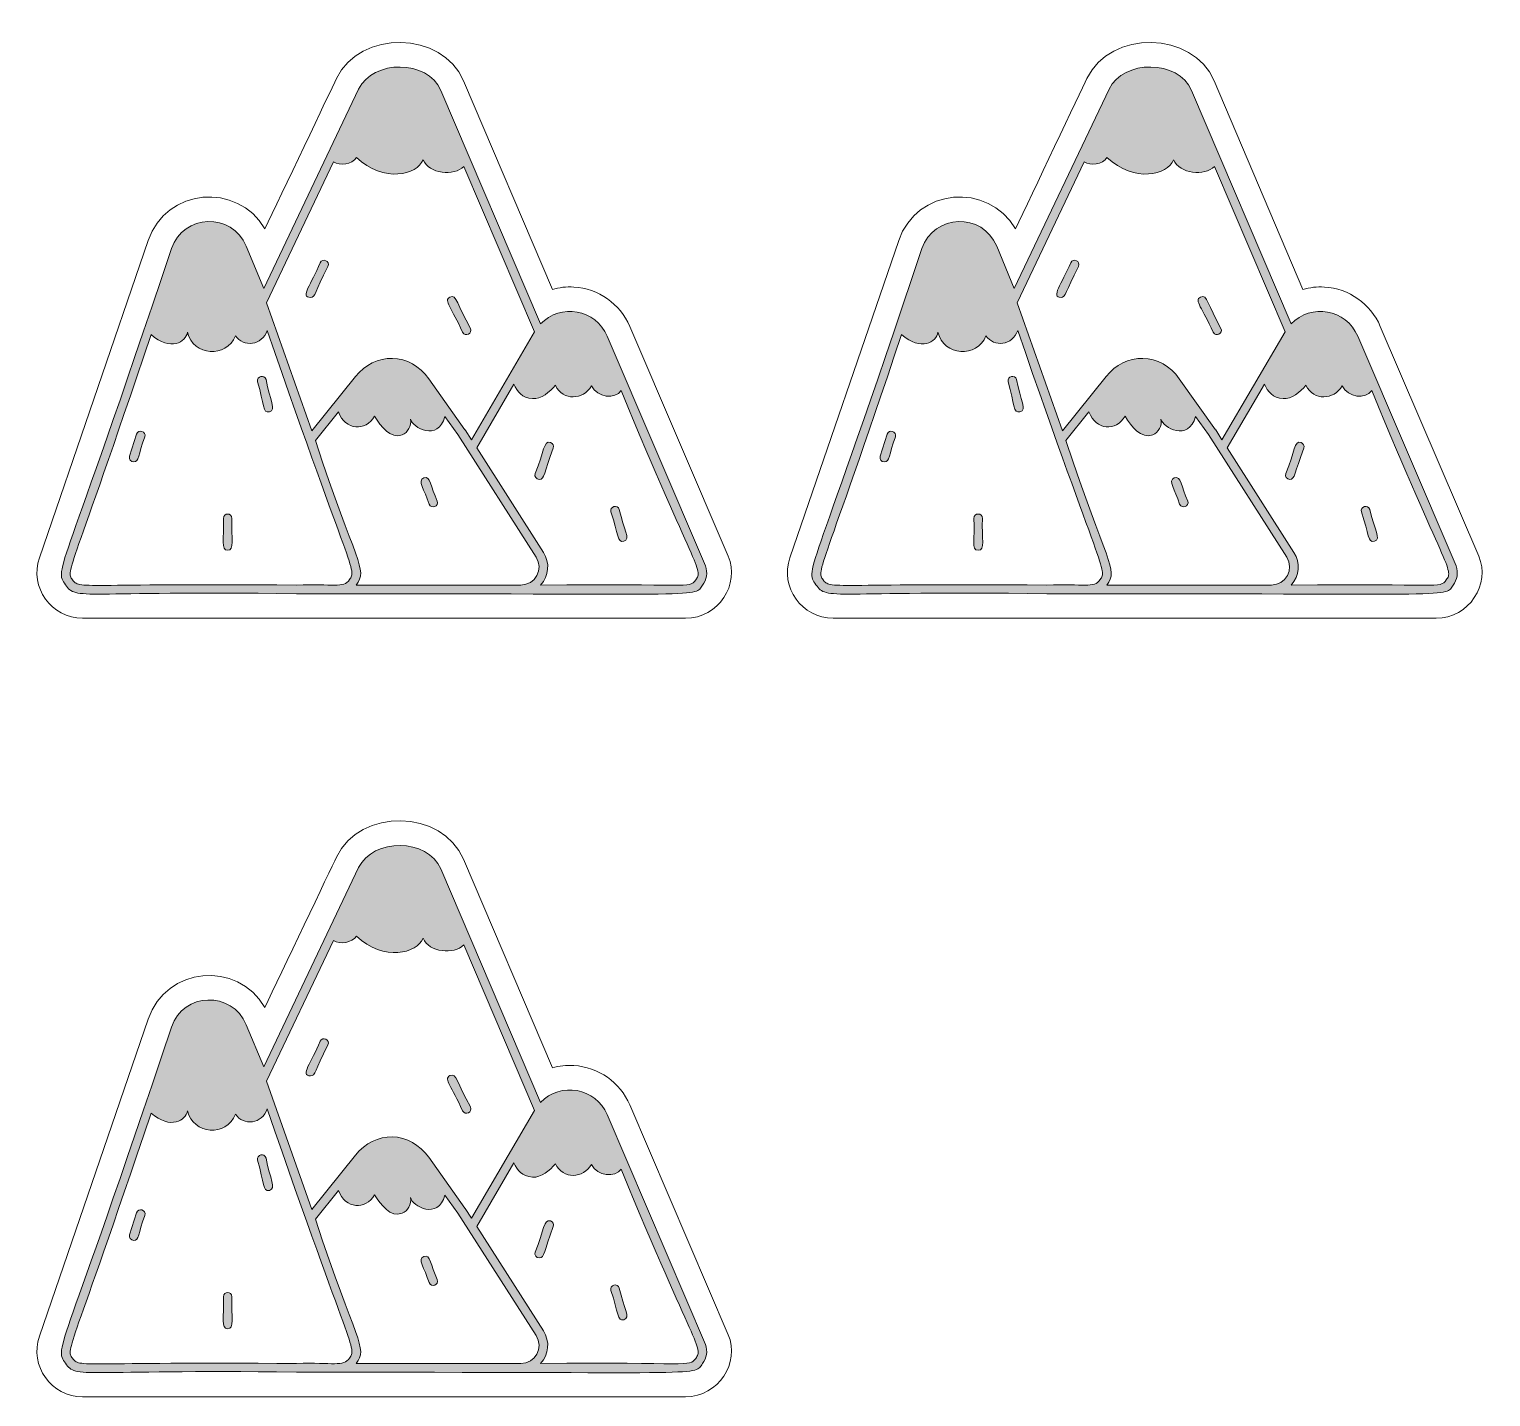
# Model space of a CAD drawing. Header units: inches. Extents: x 16.8 to 30, y -9.1 to -3.1.
# Drawn here: x 26.48 to 29.994, y -8.649 to -5.362 of the extents above; entities that cross this region are included whole.
import ezdxf

# ---------------------------------------------------------------- set-up
doc = ezdxf.new("R2010")
doc.units = ezdxf.units.IN
doc.header["$MEASUREMENT"] = 0
doc.layers.add('_U+0421_U+043B_U+043E_U+0439 1', color=7, linetype='Continuous')

# ---------------------------------------------------------------- blocks, each defined once
blk = doc.blocks.new('block 6')
at = {"layer": '_U+0421_U+043B_U+043E_U+0439 1', "lineweight": 0}
for points, knots in [([(28.1066, -6.6522), (28.1066, -6.6522), (27.8699, -6.1), (27.8699, -6.1), (27.8422, -6.0354), (27.7578, -6.0202), (27.7095, -6.0707), (27.7095, -6.0707), (27.4699, -5.5092), (27.4699, -5.5092), (27.4387, -5.435), (27.3063, -5.4346), (27.2722, -5.5062), (27.2722, -5.5062), (27.0441, -5.9852), (27.0441, -5.9852), (27.0441, -5.9852), (27.0018, -5.8837), (27.0018, -5.8837), (26.9678, -5.8021), (26.8508, -5.8054), (26.822, -5.8895), (26.5597, -6.678), (26.5388, -6.6578), (26.5673, -6.6977), (26.5948, -6.7363), (26.6003, -6.7116), (27.1226, -6.7191), (27.1226, -6.7191), (27.2254, -6.7191), (27.2254, -6.7191), (28.1278, -6.7191), (28.0775, -6.7279), (28.0993, -6.6984), (28.109, -6.6853), (28.1118, -6.6688), (28.1066, -6.6522)], [0, 0, 0, 0, 1, 1, 1, 2, 2, 2, 3, 3, 3, 4, 4, 4, 5, 5, 5, 6, 6, 6, 7, 7, 7, 8, 8, 8, 9, 9, 9, 10, 10, 10, 11, 11, 11, 12, 12, 12, 12]), ([(27.212, -5.6811), (27.2271, -5.6912), (27.2567, -5.6874), (27.2669, -5.6706), (27.333, -5.7326), (27.413, -5.7124), (27.4272, -5.676), (27.4411, -5.71), (27.5021, -5.716), (27.5253, -5.692), (27.5253, -5.692), (27.695, -6.0898), (27.695, -6.0898), (27.695, -6.0898), (27.5435, -6.3491), (27.5435, -6.3491), (27.5435, -6.3491), (27.5283, -6.3252), (27.5283, -6.3252), (27.5282, -6.3252), (27.5281, -6.3251), (27.5281, -6.325), (27.528, -6.325), (27.528, -6.3249), (27.528, -6.3248), (27.528, -6.3248), (27.4408, -6.2025), (27.4408, -6.2025), (27.4191, -6.172), (27.3873, -6.1541), (27.3534, -6.1533), (27.3197, -6.1525), (27.2877, -6.1685), (27.265, -6.1972), (27.265, -6.1972), (27.1601, -6.3279), (27.1601, -6.3279), (27.1601, -6.3279), (27.0508, -6.0195), (27.0508, -6.0195), (27.0508, -6.0195), (27.212, -5.6811), (27.212, -5.6811)], [0, 0, 0, 0, 1, 1, 1, 2, 2, 2, 3, 3, 3, 4, 4, 4, 5, 5, 5, 6, 6, 6, 7, 7, 7, 8, 8, 8, 9, 9, 9, 10, 10, 10, 11, 11, 11, 12, 12, 12, 13, 13, 13, 14, 14, 14, 14]), ([(27.2506, -6.6851), (27.235, -6.7072), (27.2124, -6.6947), (27.1226, -6.6982), (26.6011, -6.6937), (26.6013, -6.7095), (26.5843, -6.6856), (26.5672, -6.6618), (26.5802, -6.6728), (26.7732, -6.096), (26.82, -6.1369), (26.8573, -6.1142), (26.8607, -6.0907), (26.8742, -6.1481), (26.9546, -6.1538), (26.976, -6.099), (26.9951, -6.1275), (27.0405, -6.1226), (27.0523, -6.0861), (27.2555, -6.6739), (27.2682, -6.6603), (27.2506, -6.6851)], [0, 0, 0, 0, 1, 1, 1, 2, 2, 2, 3, 3, 3, 4, 4, 4, 5, 5, 5, 6, 6, 6, 7, 7, 7, 7]), ([(28.0826, -6.686), (28.0663, -6.708), (28.07, -6.6939), (27.7097, -6.6982), (27.7297, -6.6763), (27.7327, -6.6448), (27.7166, -6.6197), (27.7166, -6.6197), (27.5561, -6.3688), (27.5561, -6.3688), (27.5561, -6.3688), (27.6456, -6.2157), (27.6456, -6.2157), (27.6536, -6.2334), (27.6647, -6.2482), (27.6906, -6.2502), (27.7103, -6.2516), (27.7323, -6.2341), (27.7453, -6.2181), (27.7643, -6.2564), (27.8119, -6.2535), (27.8325, -6.2196), (27.8459, -6.2485), (27.8894, -6.2519), (27.9034, -6.2309), (28.0818, -6.6626), (28.1018, -6.66), (28.0826, -6.686)], [0, 0, 0, 0, 1, 1, 1, 2, 2, 2, 3, 3, 3, 4, 4, 4, 5, 5, 5, 6, 6, 6, 7, 7, 7, 8, 8, 8, 9, 9, 9, 9]), ([(27.6623, -6.6982), (27.6623, -6.6982), (27.2667, -6.6982), (27.2667, -6.6982), (27.2955, -6.6596), (27.2658, -6.6468), (27.1683, -6.351), (27.1683, -6.351), (27.2237, -6.2819), (27.2237, -6.2819), (27.2399, -6.3271), (27.2892, -6.3297), (27.3104, -6.2926), (27.3263, -6.317), (27.3485, -6.348), (27.3773, -6.337), (27.3903, -6.3321), (27.4003, -6.3151), (27.3968, -6.2994), (27.4016, -6.3201), (27.4635, -6.3542), (27.4799, -6.2933), (27.4799, -6.2933), (27.5108, -6.3366), (27.5108, -6.3366), (27.5108, -6.3366), (27.6991, -6.631), (27.6991, -6.631), (27.7177, -6.6601), (27.6968, -6.6982), (27.6623, -6.6982)], [0, 0, 0, 0, 1, 1, 1, 2, 2, 2, 3, 3, 3, 4, 4, 4, 5, 5, 5, 6, 6, 6, 7, 7, 7, 8, 8, 8, 9, 9, 9, 10, 10, 10, 10])]:
    blk.add_open_spline(points, degree=3, knots=knots, dxfattribs=at)
blk = doc.blocks.new('block 10')
at = {"layer": '_U+0421_U+043B_U+043E_U+0439 1', "lineweight": 0}
for points, knots in [([(29.9111, -6.6522), (29.9111, -6.6522), (29.6744, -6.1), (29.6744, -6.1), (29.6467, -6.0354), (29.5623, -6.0202), (29.514, -6.0707), (29.514, -6.0707), (29.2744, -5.5092), (29.2744, -5.5092), (29.2432, -5.435), (29.1108, -5.4346), (29.0767, -5.5062), (29.0767, -5.5062), (28.8486, -5.9852), (28.8486, -5.9852), (28.8486, -5.9852), (28.8063, -5.8837), (28.8063, -5.8837), (28.7723, -5.8021), (28.6553, -5.8054), (28.6265, -5.8895), (28.3642, -6.678), (28.3433, -6.6578), (28.3718, -6.6977), (28.3993, -6.7363), (28.4048, -6.7116), (28.9271, -6.7191), (28.9271, -6.7191), (29.0299, -6.7191), (29.0299, -6.7191), (29.9323, -6.7191), (29.882, -6.7279), (29.9038, -6.6984), (29.9135, -6.6853), (29.9163, -6.6688), (29.9111, -6.6522)], [0, 0, 0, 0, 1, 1, 1, 2, 2, 2, 3, 3, 3, 4, 4, 4, 5, 5, 5, 6, 6, 6, 7, 7, 7, 8, 8, 8, 9, 9, 9, 10, 10, 10, 11, 11, 11, 12, 12, 12, 12]), ([(29.0165, -5.6811), (29.0316, -5.6912), (29.0612, -5.6874), (29.0714, -5.6706), (29.1375, -5.7326), (29.2175, -5.7124), (29.2317, -5.676), (29.2456, -5.71), (29.3066, -5.716), (29.3298, -5.692), (29.3298, -5.692), (29.4995, -6.0898), (29.4995, -6.0898), (29.4995, -6.0898), (29.348, -6.3491), (29.348, -6.3491), (29.348, -6.3491), (29.3328, -6.3252), (29.3328, -6.3252), (29.3327, -6.3252), (29.3326, -6.3251), (29.3326, -6.325), (29.3325, -6.325), (29.3325, -6.3249), (29.3325, -6.3248), (29.3325, -6.3248), (29.2453, -6.2025), (29.2453, -6.2025), (29.2236, -6.172), (29.1918, -6.1541), (29.1579, -6.1533), (29.1242, -6.1525), (29.0922, -6.1685), (29.0696, -6.1972), (29.0696, -6.1972), (28.9646, -6.3279), (28.9646, -6.3279), (28.9646, -6.3279), (28.8553, -6.0195), (28.8553, -6.0195), (28.8553, -6.0195), (29.0165, -5.6811), (29.0165, -5.6811)], [0, 0, 0, 0, 1, 1, 1, 2, 2, 2, 3, 3, 3, 4, 4, 4, 5, 5, 5, 6, 6, 6, 7, 7, 7, 8, 8, 8, 9, 9, 9, 10, 10, 10, 11, 11, 11, 12, 12, 12, 13, 13, 13, 14, 14, 14, 14]), ([(29.0551, -6.6851), (29.0395, -6.7072), (29.0169, -6.6947), (28.9271, -6.6982), (28.4056, -6.6937), (28.4058, -6.7095), (28.3888, -6.6856), (28.3717, -6.6618), (28.3847, -6.6728), (28.5777, -6.096), (28.6245, -6.1369), (28.6618, -6.1142), (28.6652, -6.0907), (28.6787, -6.1481), (28.7591, -6.1538), (28.7805, -6.099), (28.7996, -6.1275), (28.845, -6.1226), (28.8568, -6.0861), (29.06, -6.6739), (29.0727, -6.6603), (29.0551, -6.6851)], [0, 0, 0, 0, 1, 1, 1, 2, 2, 2, 3, 3, 3, 4, 4, 4, 5, 5, 5, 6, 6, 6, 7, 7, 7, 7]), ([(29.8871, -6.686), (29.8709, -6.708), (29.8745, -6.6939), (29.5142, -6.6982), (29.5342, -6.6763), (29.5372, -6.6448), (29.5211, -6.6197), (29.5211, -6.6197), (29.3606, -6.3688), (29.3606, -6.3688), (29.3606, -6.3688), (29.4501, -6.2157), (29.4501, -6.2157), (29.4582, -6.2334), (29.4692, -6.2482), (29.4951, -6.2502), (29.5148, -6.2516), (29.5368, -6.2341), (29.5498, -6.2181), (29.5688, -6.2564), (29.6164, -6.2535), (29.637, -6.2196), (29.6504, -6.2485), (29.694, -6.2519), (29.7079, -6.2309), (29.8863, -6.6626), (29.9063, -6.66), (29.8871, -6.686)], [0, 0, 0, 0, 1, 1, 1, 2, 2, 2, 3, 3, 3, 4, 4, 4, 5, 5, 5, 6, 6, 6, 7, 7, 7, 8, 8, 8, 9, 9, 9, 9]), ([(29.4668, -6.6982), (29.4668, -6.6982), (29.0712, -6.6982), (29.0712, -6.6982), (29.1, -6.6596), (29.0703, -6.6468), (28.9728, -6.351), (28.9728, -6.351), (29.0282, -6.2819), (29.0282, -6.2819), (29.0445, -6.3271), (29.0937, -6.3297), (29.1149, -6.2926), (29.1308, -6.317), (29.153, -6.348), (29.1818, -6.337), (29.1948, -6.3321), (29.2048, -6.3151), (29.2013, -6.2994), (29.2061, -6.3201), (29.268, -6.3542), (29.2844, -6.2933), (29.2844, -6.2933), (29.3153, -6.3366), (29.3153, -6.3366), (29.3153, -6.3366), (29.5036, -6.631), (29.5036, -6.631), (29.5222, -6.6601), (29.5013, -6.6982), (29.4668, -6.6982)], [0, 0, 0, 0, 1, 1, 1, 2, 2, 2, 3, 3, 3, 4, 4, 4, 5, 5, 5, 6, 6, 6, 7, 7, 7, 8, 8, 8, 9, 9, 9, 10, 10, 10, 10])]:
    blk.add_open_spline(points, degree=3, knots=knots, dxfattribs=at)
blk = doc.blocks.new('block 12')
at = {"layer": '_U+0421_U+043B_U+043E_U+0439 1', "lineweight": 0}
for points, knots in [([(28.1066, -8.5235), (28.1066, -8.5235), (27.8699, -7.9713), (27.8699, -7.9713), (27.8422, -7.9067), (27.7578, -7.8915), (27.7095, -7.942), (27.7095, -7.942), (27.4699, -7.3805), (27.4699, -7.3805), (27.4387, -7.3063), (27.3063, -7.3059), (27.2722, -7.3775), (27.2722, -7.3775), (27.0441, -7.8565), (27.0441, -7.8565), (27.0441, -7.8565), (27.0018, -7.755), (27.0018, -7.755), (26.9678, -7.6734), (26.8508, -7.6767), (26.822, -7.7608), (26.5597, -8.5493), (26.5388, -8.5291), (26.5673, -8.569), (26.5948, -8.6076), (26.6003, -8.5829), (27.1226, -8.5904), (27.1226, -8.5904), (27.2254, -8.5904), (27.2254, -8.5904), (28.1278, -8.5904), (28.0775, -8.5992), (28.0993, -8.5697), (28.109, -8.5566), (28.1118, -8.5401), (28.1066, -8.5235)], [0, 0, 0, 0, 1, 1, 1, 2, 2, 2, 3, 3, 3, 4, 4, 4, 5, 5, 5, 6, 6, 6, 7, 7, 7, 8, 8, 8, 9, 9, 9, 10, 10, 10, 11, 11, 11, 12, 12, 12, 12]), ([(27.212, -7.5524), (27.2271, -7.5625), (27.2567, -7.5587), (27.2669, -7.5419), (27.333, -7.6039), (27.413, -7.5837), (27.4272, -7.5473), (27.4411, -7.5813), (27.5021, -7.5873), (27.5253, -7.5633), (27.5253, -7.5633), (27.695, -7.9611), (27.695, -7.9611), (27.695, -7.9611), (27.5435, -8.2204), (27.5435, -8.2204), (27.5435, -8.2204), (27.5283, -8.1965), (27.5283, -8.1965), (27.5282, -8.1965), (27.5281, -8.1964), (27.5281, -8.1964), (27.528, -8.1963), (27.528, -8.1962), (27.528, -8.1961), (27.528, -8.1961), (27.4408, -8.0738), (27.4408, -8.0738), (27.4191, -8.0433), (27.3873, -8.0254), (27.3534, -8.0246), (27.3197, -8.0239), (27.2877, -8.0398), (27.265, -8.0685), (27.265, -8.0685), (27.1601, -8.1992), (27.1601, -8.1992), (27.1601, -8.1992), (27.0508, -7.8909), (27.0508, -7.8909), (27.0508, -7.8909), (27.212, -7.5524), (27.212, -7.5524)], [0, 0, 0, 0, 1, 1, 1, 2, 2, 2, 3, 3, 3, 4, 4, 4, 5, 5, 5, 6, 6, 6, 7, 7, 7, 8, 8, 8, 9, 9, 9, 10, 10, 10, 11, 11, 11, 12, 12, 12, 13, 13, 13, 14, 14, 14, 14]), ([(27.2506, -8.5564), (27.235, -8.5785), (27.2124, -8.566), (27.1226, -8.5695), (26.6011, -8.565), (26.6013, -8.5808), (26.5843, -8.5569), (26.5672, -8.5331), (26.5802, -8.5441), (26.7732, -7.9674), (26.82, -8.0082), (26.8573, -7.9855), (26.8607, -7.962), (26.8742, -8.0194), (26.9546, -8.0251), (26.976, -7.9703), (26.9951, -7.9988), (27.0405, -7.9939), (27.0523, -7.9574), (27.2555, -8.5452), (27.2682, -8.5316), (27.2506, -8.5564)], [0, 0, 0, 0, 1, 1, 1, 2, 2, 2, 3, 3, 3, 4, 4, 4, 5, 5, 5, 6, 6, 6, 7, 7, 7, 7]), ([(28.0826, -8.5573), (28.0663, -8.5793), (28.07, -8.5652), (27.7097, -8.5695), (27.7297, -8.5476), (27.7327, -8.5161), (27.7166, -8.491), (27.7166, -8.491), (27.5561, -8.2401), (27.5561, -8.2401), (27.5561, -8.2401), (27.6456, -8.087), (27.6456, -8.087), (27.6536, -8.1047), (27.6647, -8.1195), (27.6906, -8.1215), (27.7103, -8.1229), (27.7323, -8.1054), (27.7453, -8.0894), (27.7643, -8.1277), (27.8119, -8.1248), (27.8325, -8.0909), (27.8459, -8.1198), (27.8894, -8.1232), (27.9034, -8.1022), (28.0818, -8.5339), (28.1018, -8.5313), (28.0826, -8.5573)], [0, 0, 0, 0, 1, 1, 1, 2, 2, 2, 3, 3, 3, 4, 4, 4, 5, 5, 5, 6, 6, 6, 7, 7, 7, 8, 8, 8, 9, 9, 9, 9]), ([(27.6623, -8.5695), (27.6623, -8.5695), (27.2667, -8.5695), (27.2667, -8.5695), (27.2955, -8.5309), (27.2658, -8.5181), (27.1683, -8.2223), (27.1683, -8.2223), (27.2237, -8.1532), (27.2237, -8.1532), (27.2399, -8.1984), (27.2892, -8.201), (27.3104, -8.1639), (27.3263, -8.1883), (27.3485, -8.2193), (27.3773, -8.2083), (27.3903, -8.2034), (27.4003, -8.1864), (27.3968, -8.1707), (27.4016, -8.1914), (27.4635, -8.2255), (27.4799, -8.1646), (27.4799, -8.1646), (27.5108, -8.2079), (27.5108, -8.2079), (27.5108, -8.2079), (27.6991, -8.5023), (27.6991, -8.5023), (27.7177, -8.5314), (27.6968, -8.5695), (27.6623, -8.5695)], [0, 0, 0, 0, 1, 1, 1, 2, 2, 2, 3, 3, 3, 4, 4, 4, 5, 5, 5, 6, 6, 6, 7, 7, 7, 8, 8, 8, 9, 9, 9, 10, 10, 10, 10])]:
    blk.add_open_spline(points, degree=3, knots=knots, dxfattribs=at)

msp = doc.modelspace()

# ---------------------------------------------------------------- hatches: boundary and pattern name
at = {"layer": '_U+0421_U+043B_U+043E_U+0439 1', "true_color": 0xffffff}
h = msp.add_hatch(color=7, dxfattribs=at)
h.dxf.hatch_style = 2
edge = h.paths.add_edge_path()
edge.add_spline(control_points=[(28.1066, -6.6522), (28.1066, -6.6522), (27.8699, -6.1), (27.8699, -6.1), (27.8422, -6.0354), (27.7578, -6.0202), (27.7095, -6.0707), (27.7095, -6.0707), (27.4699, -5.5092), (27.4699, -5.5092), (27.4387, -5.435), (27.3063, -5.4346), (27.2722, -5.5062), (27.2722, -5.5062), (27.0441, -5.9852), (27.0441, -5.9852), (27.0441, -5.9852), (27.0018, -5.8837), (27.0018, -5.8837), (26.9678, -5.8021), (26.8508, -5.8054), (26.822, -5.8895), (26.5597, -6.678), (26.5388, -6.6578), (26.5673, -6.6977), (26.5948, -6.7363), (26.6003, -6.7116), (27.1226, -6.7191), (27.1226, -6.7191), (27.2254, -6.7191), (27.2254, -6.7191), (28.1278, -6.7191), (28.0775, -6.7279), (28.0993, -6.6984), (28.109, -6.6853), (28.1118, -6.6688), (28.1066, -6.6522)], knot_values=[0, 0, 0, 0, 1, 1, 1, 2, 2, 2, 3, 3, 3, 4, 4, 4, 5, 5, 5, 6, 6, 6, 7, 7, 7, 8, 8, 8, 9, 9, 9, 10, 10, 10, 11, 11, 11, 12, 12, 12, 12], degree=3, periodic=1)
edge = h.paths.add_edge_path()
edge.add_spline(control_points=[(27.212, -5.6811), (27.2271, -5.6912), (27.2567, -5.6874), (27.2669, -5.6706), (27.333, -5.7326), (27.413, -5.7124), (27.4272, -5.676), (27.4411, -5.71), (27.5021, -5.716), (27.5253, -5.692), (27.5253, -5.692), (27.695, -6.0898), (27.695, -6.0898), (27.695, -6.0898), (27.5435, -6.3491), (27.5435, -6.3491), (27.5435, -6.3491), (27.5283, -6.3252), (27.5283, -6.3252), (27.5282, -6.3252), (27.5281, -6.3251), (27.5281, -6.325), (27.528, -6.325), (27.528, -6.3249), (27.528, -6.3248), (27.528, -6.3248), (27.4408, -6.2025), (27.4408, -6.2025), (27.4191, -6.172), (27.3873, -6.1541), (27.3534, -6.1533), (27.3197, -6.1525), (27.2877, -6.1685), (27.265, -6.1972), (27.265, -6.1972), (27.1601, -6.3279), (27.1601, -6.3279), (27.1601, -6.3279), (27.0508, -6.0195), (27.0508, -6.0195), (27.0508, -6.0195), (27.212, -5.6811), (27.212, -5.6811)], knot_values=[0, 0, 0, 0, 1, 1, 1, 2, 2, 2, 3, 3, 3, 4, 4, 4, 5, 5, 5, 6, 6, 6, 7, 7, 7, 8, 8, 8, 9, 9, 9, 10, 10, 10, 11, 11, 11, 12, 12, 12, 13, 13, 13, 14, 14, 14, 14], degree=3, periodic=1)
edge = h.paths.add_edge_path()
edge.add_spline(control_points=[(27.2506, -6.6851), (27.235, -6.7072), (27.2124, -6.6947), (27.1226, -6.6982), (26.6011, -6.6937), (26.6013, -6.7095), (26.5843, -6.6856), (26.5672, -6.6618), (26.5802, -6.6728), (26.7732, -6.096), (26.82, -6.1369), (26.8573, -6.1142), (26.8607, -6.0907), (26.8742, -6.1481), (26.9546, -6.1538), (26.976, -6.099), (26.9951, -6.1275), (27.0405, -6.1226), (27.0523, -6.0861), (27.2555, -6.6739), (27.2682, -6.6603), (27.2506, -6.6851)], knot_values=[0, 0, 0, 0, 1, 1, 1, 2, 2, 2, 3, 3, 3, 4, 4, 4, 5, 5, 5, 6, 6, 6, 7, 7, 7, 7], degree=3, periodic=1)
edge = h.paths.add_edge_path()
edge.add_spline(control_points=[(27.6623, -6.6982), (27.6623, -6.6982), (27.2667, -6.6982), (27.2667, -6.6982), (27.2955, -6.6596), (27.2658, -6.6468), (27.1683, -6.351), (27.1683, -6.351), (27.2237, -6.2819), (27.2237, -6.2819), (27.2399, -6.3271), (27.2892, -6.3297), (27.3104, -6.2926), (27.3263, -6.317), (27.3485, -6.348), (27.3773, -6.337), (27.3903, -6.3321), (27.4003, -6.3151), (27.3968, -6.2994), (27.4016, -6.3201), (27.4635, -6.3542), (27.4799, -6.2933), (27.4799, -6.2933), (27.5108, -6.3366), (27.5108, -6.3366), (27.5108, -6.3366), (27.6991, -6.631), (27.6991, -6.631), (27.7177, -6.6601), (27.6968, -6.6982), (27.6623, -6.6982)], knot_values=[0, 0, 0, 0, 1, 1, 1, 2, 2, 2, 3, 3, 3, 4, 4, 4, 5, 5, 5, 6, 6, 6, 7, 7, 7, 8, 8, 8, 9, 9, 9, 10, 10, 10, 10], degree=3, periodic=1)
edge = h.paths.add_edge_path()
edge.add_spline(control_points=[(28.0826, -6.686), (28.0663, -6.708), (28.07, -6.6939), (27.7097, -6.6982), (27.7297, -6.6763), (27.7327, -6.6448), (27.7166, -6.6197), (27.7166, -6.6197), (27.5561, -6.3688), (27.5561, -6.3688), (27.5561, -6.3688), (27.6456, -6.2157), (27.6456, -6.2157), (27.6536, -6.2334), (27.6647, -6.2482), (27.6906, -6.2502), (27.7103, -6.2516), (27.7323, -6.2341), (27.7453, -6.2181), (27.7643, -6.2564), (27.8119, -6.2535), (27.8325, -6.2196), (27.8459, -6.2485), (27.8894, -6.2519), (27.9034, -6.2309), (28.0818, -6.6626), (28.1018, -6.66), (28.0826, -6.686)], knot_values=[0, 0, 0, 0, 1, 1, 1, 2, 2, 2, 3, 3, 3, 4, 4, 4, 5, 5, 5, 6, 6, 6, 7, 7, 7, 8, 8, 8, 9, 9, 9, 9], degree=3, periodic=1)
edge = h.paths.add_edge_path()
edge.add_spline(control_points=[(26.7582, -6.3421), (26.7419, -6.3865), (26.7449, -6.4023), (26.7316, -6.4023), (26.7246, -6.4023), (26.7195, -6.3955), (26.7217, -6.3888), (26.7217, -6.3888), (26.7383, -6.3358), (26.7383, -6.3358), (26.7424, -6.3227), (26.7623, -6.329), (26.7582, -6.3421)], knot_values=[0, 0, 0, 0, 1, 1, 1, 2, 2, 2, 3, 3, 3, 4, 4, 4, 4], degree=3, periodic=1)
edge = h.paths.add_edge_path()
edge.add_spline(control_points=[(27.0497, -6.2045), (27.0587, -6.2545), (27.0754, -6.2776), (27.0578, -6.2819), (27.0411, -6.286), (27.0453, -6.2638), (27.0295, -6.2094), (27.0262, -6.196), (27.0464, -6.191), (27.0497, -6.2045)], knot_values=[0, 0, 0, 0, 1, 1, 1, 2, 2, 2, 3, 3, 3, 3], degree=3, periodic=1)
edge = h.paths.add_edge_path()
edge.add_spline(control_points=[(26.9574, -6.6145), (26.9394, -6.6145), (26.95, -6.5878), (26.947, -6.5379), (26.947, -6.5241), (26.9678, -6.5241), (26.9678, -6.5379), (26.9647, -6.5883), (26.9754, -6.6145), (26.9574, -6.6145)], knot_values=[0, 0, 0, 0, 1, 1, 1, 2, 2, 2, 3, 3, 3, 3], degree=3, periodic=1)
edge = h.paths.add_edge_path()
edge.add_spline(control_points=[(27.1565, -6.0069), (27.1307, -6.0069), (27.1586, -5.9747), (27.1796, -5.9235), (27.1856, -5.911), (27.2044, -5.92), (27.1985, -5.9324), (27.1667, -5.9945), (27.1684, -6.0069), (27.1565, -6.0069)], knot_values=[0, 0, 0, 0, 1, 1, 1, 2, 2, 2, 3, 3, 3, 3], degree=3, periodic=1)
edge = h.paths.add_edge_path()
edge.add_spline(control_points=[(27.5223, -6.0907), (27.4969, -6.0323), (27.4754, -6.0142), (27.4917, -6.0061), (27.508, -5.998), (27.5095, -6.0259), (27.541, -6.0814), (27.5471, -6.0937), (27.5285, -6.103), (27.5223, -6.0907)], knot_values=[0, 0, 0, 0, 1, 1, 1, 2, 2, 2, 3, 3, 3, 3], degree=3, periodic=1)
edge = h.paths.add_edge_path()
edge.add_spline(control_points=[(27.4612, -6.4963), (27.4661, -6.5092), (27.4466, -6.5166), (27.4417, -6.5038), (27.4311, -6.4681), (27.4123, -6.447), (27.4288, -6.4407), (27.4453, -6.4343), (27.4453, -6.4624), (27.4612, -6.4963)], knot_values=[0, 0, 0, 0, 1, 1, 1, 2, 2, 2, 3, 3, 3, 3], degree=3, periodic=1)
edge = h.paths.add_edge_path()
edge.add_spline(control_points=[(27.7403, -6.3689), (27.717, -6.4286), (27.7199, -6.4443), (27.7066, -6.4443), (27.6994, -6.4443), (27.6944, -6.4372), (27.6968, -6.4304), (27.7187, -6.3774), (27.7167, -6.3497), (27.7339, -6.3556), (27.7393, -6.3575), (27.7422, -6.3634), (27.7403, -6.3689)], knot_values=[0, 0, 0, 0, 1, 1, 1, 2, 2, 2, 3, 3, 3, 4, 4, 4, 4], degree=3, periodic=1)
edge = h.paths.add_edge_path()
edge.add_spline(control_points=[(27.8988, -6.5169), (27.9097, -6.5653), (27.9273, -6.5878), (27.9099, -6.5928), (27.8937, -6.5974), (27.897, -6.5768), (27.8788, -6.5226), (27.875, -6.5094), (27.895, -6.5036), (27.8988, -6.5169)], knot_values=[0, 0, 0, 0, 1, 1, 1, 2, 2, 2, 3, 3, 3, 3], degree=3, periodic=1)
h = msp.add_hatch(color=7, dxfattribs=at)
h.dxf.hatch_style = 2
edge = h.paths.add_edge_path()
edge.add_spline(control_points=[(29.9111, -6.6522), (29.9111, -6.6522), (29.6744, -6.1), (29.6744, -6.1), (29.6467, -6.0354), (29.5623, -6.0202), (29.514, -6.0707), (29.514, -6.0707), (29.2744, -5.5092), (29.2744, -5.5092), (29.2432, -5.435), (29.1108, -5.4346), (29.0767, -5.5062), (29.0767, -5.5062), (28.8486, -5.9852), (28.8486, -5.9852), (28.8486, -5.9852), (28.8063, -5.8837), (28.8063, -5.8837), (28.7723, -5.8021), (28.6553, -5.8054), (28.6265, -5.8895), (28.3642, -6.678), (28.3433, -6.6578), (28.3718, -6.6977), (28.3993, -6.7363), (28.4048, -6.7116), (28.9271, -6.7191), (28.9271, -6.7191), (29.0299, -6.7191), (29.0299, -6.7191), (29.9323, -6.7191), (29.882, -6.7279), (29.9038, -6.6984), (29.9135, -6.6853), (29.9163, -6.6688), (29.9111, -6.6522)], knot_values=[0, 0, 0, 0, 1, 1, 1, 2, 2, 2, 3, 3, 3, 4, 4, 4, 5, 5, 5, 6, 6, 6, 7, 7, 7, 8, 8, 8, 9, 9, 9, 10, 10, 10, 11, 11, 11, 12, 12, 12, 12], degree=3, periodic=1)
edge = h.paths.add_edge_path()
edge.add_spline(control_points=[(29.0165, -5.6811), (29.0316, -5.6912), (29.0612, -5.6874), (29.0714, -5.6706), (29.1375, -5.7326), (29.2175, -5.7124), (29.2317, -5.676), (29.2456, -5.71), (29.3066, -5.716), (29.3298, -5.692), (29.3298, -5.692), (29.4995, -6.0898), (29.4995, -6.0898), (29.4995, -6.0898), (29.348, -6.3491), (29.348, -6.3491), (29.348, -6.3491), (29.3328, -6.3252), (29.3328, -6.3252), (29.3327, -6.3252), (29.3326, -6.3251), (29.3326, -6.325), (29.3325, -6.325), (29.3325, -6.3249), (29.3325, -6.3248), (29.3325, -6.3248), (29.2453, -6.2025), (29.2453, -6.2025), (29.2236, -6.172), (29.1918, -6.1541), (29.1579, -6.1533), (29.1242, -6.1525), (29.0922, -6.1685), (29.0696, -6.1972), (29.0696, -6.1972), (28.9646, -6.3279), (28.9646, -6.3279), (28.9646, -6.3279), (28.8553, -6.0195), (28.8553, -6.0195), (28.8553, -6.0195), (29.0165, -5.6811), (29.0165, -5.6811)], knot_values=[0, 0, 0, 0, 1, 1, 1, 2, 2, 2, 3, 3, 3, 4, 4, 4, 5, 5, 5, 6, 6, 6, 7, 7, 7, 8, 8, 8, 9, 9, 9, 10, 10, 10, 11, 11, 11, 12, 12, 12, 13, 13, 13, 14, 14, 14, 14], degree=3, periodic=1)
edge = h.paths.add_edge_path()
edge.add_spline(control_points=[(29.0551, -6.6851), (29.0395, -6.7072), (29.0169, -6.6947), (28.9271, -6.6982), (28.4056, -6.6937), (28.4058, -6.7095), (28.3888, -6.6856), (28.3717, -6.6618), (28.3847, -6.6728), (28.5777, -6.096), (28.6245, -6.1369), (28.6618, -6.1142), (28.6652, -6.0907), (28.6787, -6.1481), (28.7591, -6.1538), (28.7805, -6.099), (28.7996, -6.1275), (28.845, -6.1226), (28.8568, -6.0861), (29.06, -6.6739), (29.0727, -6.6603), (29.0551, -6.6851)], knot_values=[0, 0, 0, 0, 1, 1, 1, 2, 2, 2, 3, 3, 3, 4, 4, 4, 5, 5, 5, 6, 6, 6, 7, 7, 7, 7], degree=3, periodic=1)
edge = h.paths.add_edge_path()
edge.add_spline(control_points=[(29.4668, -6.6982), (29.4668, -6.6982), (29.0712, -6.6982), (29.0712, -6.6982), (29.1, -6.6596), (29.0703, -6.6468), (28.9728, -6.351), (28.9728, -6.351), (29.0282, -6.2819), (29.0282, -6.2819), (29.0445, -6.3271), (29.0937, -6.3297), (29.1149, -6.2926), (29.1308, -6.317), (29.153, -6.348), (29.1818, -6.337), (29.1948, -6.3321), (29.2048, -6.3151), (29.2013, -6.2994), (29.2061, -6.3201), (29.268, -6.3542), (29.2844, -6.2933), (29.2844, -6.2933), (29.3153, -6.3366), (29.3153, -6.3366), (29.3153, -6.3366), (29.5036, -6.631), (29.5036, -6.631), (29.5222, -6.6601), (29.5013, -6.6982), (29.4668, -6.6982)], knot_values=[0, 0, 0, 0, 1, 1, 1, 2, 2, 2, 3, 3, 3, 4, 4, 4, 5, 5, 5, 6, 6, 6, 7, 7, 7, 8, 8, 8, 9, 9, 9, 10, 10, 10, 10], degree=3, periodic=1)
edge = h.paths.add_edge_path()
edge.add_spline(control_points=[(29.8871, -6.686), (29.8709, -6.708), (29.8745, -6.6939), (29.5142, -6.6982), (29.5342, -6.6763), (29.5372, -6.6448), (29.5211, -6.6197), (29.5211, -6.6197), (29.3606, -6.3688), (29.3606, -6.3688), (29.3606, -6.3688), (29.4501, -6.2157), (29.4501, -6.2157), (29.4582, -6.2334), (29.4692, -6.2482), (29.4951, -6.2502), (29.5148, -6.2516), (29.5368, -6.2341), (29.5498, -6.2181), (29.5688, -6.2564), (29.6164, -6.2535), (29.637, -6.2196), (29.6504, -6.2485), (29.694, -6.2519), (29.7079, -6.2309), (29.8863, -6.6626), (29.9063, -6.66), (29.8871, -6.686)], knot_values=[0, 0, 0, 0, 1, 1, 1, 2, 2, 2, 3, 3, 3, 4, 4, 4, 5, 5, 5, 6, 6, 6, 7, 7, 7, 8, 8, 8, 9, 9, 9, 9], degree=3, periodic=1)
edge = h.paths.add_edge_path()
edge.add_spline(control_points=[(28.5627, -6.3421), (28.5464, -6.3865), (28.5494, -6.4023), (28.5361, -6.4023), (28.5291, -6.4023), (28.5241, -6.3955), (28.5262, -6.3888), (28.5262, -6.3888), (28.5428, -6.3358), (28.5428, -6.3358), (28.5469, -6.3227), (28.5669, -6.329), (28.5627, -6.3421)], knot_values=[0, 0, 0, 0, 1, 1, 1, 2, 2, 2, 3, 3, 3, 4, 4, 4, 4], degree=3, periodic=1)
edge = h.paths.add_edge_path()
edge.add_spline(control_points=[(28.8542, -6.2045), (28.8633, -6.2545), (28.8799, -6.2776), (28.8623, -6.2819), (28.8457, -6.286), (28.8498, -6.2638), (28.834, -6.2094), (28.8307, -6.196), (28.8509, -6.191), (28.8542, -6.2045)], knot_values=[0, 0, 0, 0, 1, 1, 1, 2, 2, 2, 3, 3, 3, 3], degree=3, periodic=1)
edge = h.paths.add_edge_path()
edge.add_spline(control_points=[(28.7619, -6.6145), (28.7439, -6.6145), (28.7545, -6.5878), (28.7515, -6.5379), (28.7515, -6.5241), (28.7723, -6.5241), (28.7723, -6.5379), (28.7692, -6.5883), (28.7799, -6.6145), (28.7619, -6.6145)], knot_values=[0, 0, 0, 0, 1, 1, 1, 2, 2, 2, 3, 3, 3, 3], degree=3, periodic=1)
edge = h.paths.add_edge_path()
edge.add_spline(control_points=[(28.961, -6.0069), (28.9352, -6.0069), (28.9631, -5.9747), (28.9842, -5.9235), (28.9901, -5.911), (29.0089, -5.92), (29.003, -5.9324), (28.9712, -5.9945), (28.9729, -6.0069), (28.961, -6.0069)], knot_values=[0, 0, 0, 0, 1, 1, 1, 2, 2, 2, 3, 3, 3, 3], degree=3, periodic=1)
edge = h.paths.add_edge_path()
edge.add_spline(control_points=[(29.3268, -6.0907), (29.3014, -6.0323), (29.28, -6.0142), (29.2962, -6.0061), (29.3125, -5.998), (29.314, -6.0259), (29.3455, -6.0814), (29.3516, -6.0937), (29.333, -6.103), (29.3268, -6.0907)], knot_values=[0, 0, 0, 0, 1, 1, 1, 2, 2, 2, 3, 3, 3, 3], degree=3, periodic=1)
edge = h.paths.add_edge_path()
edge.add_spline(control_points=[(29.2657, -6.4963), (29.2706, -6.5092), (29.2511, -6.5166), (29.2462, -6.5038), (29.2356, -6.4681), (29.2168, -6.447), (29.2334, -6.4407), (29.2498, -6.4343), (29.2499, -6.4624), (29.2657, -6.4963)], knot_values=[0, 0, 0, 0, 1, 1, 1, 2, 2, 2, 3, 3, 3, 3], degree=3, periodic=1)
edge = h.paths.add_edge_path()
edge.add_spline(control_points=[(29.5448, -6.3689), (29.5215, -6.4286), (29.5244, -6.4443), (29.5111, -6.4443), (29.504, -6.4443), (29.4989, -6.4372), (29.5013, -6.4304), (29.5232, -6.3774), (29.5212, -6.3497), (29.5384, -6.3556), (29.5438, -6.3575), (29.5467, -6.3634), (29.5448, -6.3689)], knot_values=[0, 0, 0, 0, 1, 1, 1, 2, 2, 2, 3, 3, 3, 4, 4, 4, 4], degree=3, periodic=1)
edge = h.paths.add_edge_path()
edge.add_spline(control_points=[(29.7033, -6.5169), (29.7142, -6.5653), (29.7318, -6.5878), (29.7144, -6.5928), (29.6982, -6.5974), (29.7015, -6.5768), (29.6833, -6.5226), (29.6795, -6.5094), (29.6995, -6.5036), (29.7033, -6.5169)], knot_values=[0, 0, 0, 0, 1, 1, 1, 2, 2, 2, 3, 3, 3, 3], degree=3, periodic=1)
h = msp.add_hatch(color=7, dxfattribs=at)
h.dxf.hatch_style = 2
edge = h.paths.add_edge_path()
edge.add_spline(control_points=[(28.1066, -8.5235), (28.1066, -8.5235), (27.8699, -7.9713), (27.8699, -7.9713), (27.8422, -7.9067), (27.7578, -7.8915), (27.7095, -7.942), (27.7095, -7.942), (27.4699, -7.3805), (27.4699, -7.3805), (27.4387, -7.3063), (27.3063, -7.3059), (27.2722, -7.3775), (27.2722, -7.3775), (27.0441, -7.8565), (27.0441, -7.8565), (27.0441, -7.8565), (27.0018, -7.755), (27.0018, -7.755), (26.9678, -7.6734), (26.8508, -7.6767), (26.822, -7.7608), (26.5597, -8.5493), (26.5388, -8.5291), (26.5673, -8.569), (26.5948, -8.6076), (26.6003, -8.5829), (27.1226, -8.5904), (27.1226, -8.5904), (27.2254, -8.5904), (27.2254, -8.5904), (28.1278, -8.5904), (28.0775, -8.5992), (28.0993, -8.5697), (28.109, -8.5566), (28.1118, -8.5401), (28.1066, -8.5235)], knot_values=[0, 0, 0, 0, 1, 1, 1, 2, 2, 2, 3, 3, 3, 4, 4, 4, 5, 5, 5, 6, 6, 6, 7, 7, 7, 8, 8, 8, 9, 9, 9, 10, 10, 10, 11, 11, 11, 12, 12, 12, 12], degree=3, periodic=1)
edge = h.paths.add_edge_path()
edge.add_spline(control_points=[(27.212, -7.5524), (27.2271, -7.5625), (27.2567, -7.5587), (27.2669, -7.5419), (27.333, -7.6039), (27.413, -7.5837), (27.4272, -7.5473), (27.4411, -7.5813), (27.5021, -7.5873), (27.5253, -7.5633), (27.5253, -7.5633), (27.695, -7.9611), (27.695, -7.9611), (27.695, -7.9611), (27.5435, -8.2204), (27.5435, -8.2204), (27.5435, -8.2204), (27.5283, -8.1965), (27.5283, -8.1965), (27.5282, -8.1965), (27.5281, -8.1964), (27.5281, -8.1964), (27.528, -8.1963), (27.528, -8.1962), (27.528, -8.1961), (27.528, -8.1961), (27.4408, -8.0738), (27.4408, -8.0738), (27.4191, -8.0433), (27.3873, -8.0254), (27.3534, -8.0246), (27.3197, -8.0239), (27.2877, -8.0398), (27.265, -8.0685), (27.265, -8.0685), (27.1601, -8.1992), (27.1601, -8.1992), (27.1601, -8.1992), (27.0508, -7.8909), (27.0508, -7.8909), (27.0508, -7.8909), (27.212, -7.5524), (27.212, -7.5524)], knot_values=[0, 0, 0, 0, 1, 1, 1, 2, 2, 2, 3, 3, 3, 4, 4, 4, 5, 5, 5, 6, 6, 6, 7, 7, 7, 8, 8, 8, 9, 9, 9, 10, 10, 10, 11, 11, 11, 12, 12, 12, 13, 13, 13, 14, 14, 14, 14], degree=3, periodic=1)
edge = h.paths.add_edge_path()
edge.add_spline(control_points=[(27.2506, -8.5564), (27.235, -8.5785), (27.2124, -8.566), (27.1226, -8.5695), (26.6011, -8.565), (26.6013, -8.5808), (26.5843, -8.5569), (26.5672, -8.5331), (26.5802, -8.5441), (26.7732, -7.9674), (26.82, -8.0082), (26.8573, -7.9855), (26.8607, -7.962), (26.8742, -8.0194), (26.9546, -8.0251), (26.976, -7.9703), (26.9951, -7.9988), (27.0405, -7.9939), (27.0523, -7.9574), (27.2555, -8.5452), (27.2682, -8.5316), (27.2506, -8.5564)], knot_values=[0, 0, 0, 0, 1, 1, 1, 2, 2, 2, 3, 3, 3, 4, 4, 4, 5, 5, 5, 6, 6, 6, 7, 7, 7, 7], degree=3, periodic=1)
edge = h.paths.add_edge_path()
edge.add_spline(control_points=[(27.6623, -8.5695), (27.6623, -8.5695), (27.2667, -8.5695), (27.2667, -8.5695), (27.2955, -8.5309), (27.2658, -8.5181), (27.1683, -8.2223), (27.1683, -8.2223), (27.2237, -8.1532), (27.2237, -8.1532), (27.2399, -8.1984), (27.2892, -8.201), (27.3104, -8.1639), (27.3263, -8.1883), (27.3485, -8.2193), (27.3773, -8.2083), (27.3903, -8.2034), (27.4003, -8.1864), (27.3968, -8.1707), (27.4016, -8.1914), (27.4635, -8.2255), (27.4799, -8.1646), (27.4799, -8.1646), (27.5108, -8.2079), (27.5108, -8.2079), (27.5108, -8.2079), (27.6991, -8.5023), (27.6991, -8.5023), (27.7177, -8.5314), (27.6968, -8.5695), (27.6623, -8.5695)], knot_values=[0, 0, 0, 0, 1, 1, 1, 2, 2, 2, 3, 3, 3, 4, 4, 4, 5, 5, 5, 6, 6, 6, 7, 7, 7, 8, 8, 8, 9, 9, 9, 10, 10, 10, 10], degree=3, periodic=1)
edge = h.paths.add_edge_path()
edge.add_spline(control_points=[(28.0826, -8.5573), (28.0663, -8.5793), (28.07, -8.5652), (27.7097, -8.5695), (27.7297, -8.5476), (27.7327, -8.5161), (27.7166, -8.491), (27.7166, -8.491), (27.5561, -8.2401), (27.5561, -8.2401), (27.5561, -8.2401), (27.6456, -8.087), (27.6456, -8.087), (27.6536, -8.1047), (27.6647, -8.1195), (27.6906, -8.1215), (27.7103, -8.1229), (27.7323, -8.1054), (27.7453, -8.0894), (27.7643, -8.1277), (27.8119, -8.1248), (27.8325, -8.0909), (27.8459, -8.1198), (27.8894, -8.1232), (27.9034, -8.1022), (28.0818, -8.5339), (28.1018, -8.5313), (28.0826, -8.5573)], knot_values=[0, 0, 0, 0, 1, 1, 1, 2, 2, 2, 3, 3, 3, 4, 4, 4, 5, 5, 5, 6, 6, 6, 7, 7, 7, 8, 8, 8, 9, 9, 9, 9], degree=3, periodic=1)
edge = h.paths.add_edge_path()
edge.add_spline(control_points=[(26.7582, -8.2134), (26.7419, -8.2578), (26.7449, -8.2736), (26.7316, -8.2736), (26.7246, -8.2736), (26.7195, -8.2668), (26.7217, -8.2601), (26.7217, -8.2601), (26.7383, -8.2072), (26.7383, -8.2072), (26.7424, -8.194), (26.7623, -8.2003), (26.7582, -8.2134)], knot_values=[0, 0, 0, 0, 1, 1, 1, 2, 2, 2, 3, 3, 3, 4, 4, 4, 4], degree=3, periodic=1)
edge = h.paths.add_edge_path()
edge.add_spline(control_points=[(27.0497, -8.0758), (27.0587, -8.1258), (27.0754, -8.1489), (27.0578, -8.1532), (27.0411, -8.1573), (27.0453, -8.1351), (27.0295, -8.0807), (27.0262, -8.0673), (27.0464, -8.0623), (27.0497, -8.0758)], knot_values=[0, 0, 0, 0, 1, 1, 1, 2, 2, 2, 3, 3, 3, 3], degree=3, periodic=1)
edge = h.paths.add_edge_path()
edge.add_spline(control_points=[(26.9574, -8.4858), (26.9394, -8.4858), (26.95, -8.4591), (26.947, -8.4092), (26.947, -8.3954), (26.9678, -8.3954), (26.9678, -8.4092), (26.9647, -8.4596), (26.9754, -8.4858), (26.9574, -8.4858)], knot_values=[0, 0, 0, 0, 1, 1, 1, 2, 2, 2, 3, 3, 3, 3], degree=3, periodic=1)
edge = h.paths.add_edge_path()
edge.add_spline(control_points=[(27.1565, -7.8782), (27.1307, -7.8782), (27.1586, -7.846), (27.1796, -7.7948), (27.1856, -7.7823), (27.2044, -7.7913), (27.1985, -7.8037), (27.1667, -7.8658), (27.1684, -7.8782), (27.1565, -7.8782)], knot_values=[0, 0, 0, 0, 1, 1, 1, 2, 2, 2, 3, 3, 3, 3], degree=3, periodic=1)
edge = h.paths.add_edge_path()
edge.add_spline(control_points=[(27.5223, -7.962), (27.4969, -7.9036), (27.4754, -7.8856), (27.4917, -7.8774), (27.508, -7.8693), (27.5095, -7.8972), (27.541, -7.9527), (27.5471, -7.965), (27.5285, -7.9743), (27.5223, -7.962)], knot_values=[0, 0, 0, 0, 1, 1, 1, 2, 2, 2, 3, 3, 3, 3], degree=3, periodic=1)
edge = h.paths.add_edge_path()
edge.add_spline(control_points=[(27.4612, -8.3676), (27.4661, -8.3806), (27.4466, -8.3879), (27.4417, -8.3751), (27.4311, -8.3394), (27.4123, -8.3183), (27.4288, -8.312), (27.4453, -8.3056), (27.4453, -8.3337), (27.4612, -8.3676)], knot_values=[0, 0, 0, 0, 1, 1, 1, 2, 2, 2, 3, 3, 3, 3], degree=3, periodic=1)
edge = h.paths.add_edge_path()
edge.add_spline(control_points=[(27.7403, -8.2402), (27.717, -8.2999), (27.7199, -8.3156), (27.7066, -8.3156), (27.6994, -8.3156), (27.6944, -8.3085), (27.6968, -8.3017), (27.7187, -8.2487), (27.7167, -8.221), (27.7339, -8.2269), (27.7393, -8.2288), (27.7422, -8.2347), (27.7403, -8.2402)], knot_values=[0, 0, 0, 0, 1, 1, 1, 2, 2, 2, 3, 3, 3, 4, 4, 4, 4], degree=3, periodic=1)
edge = h.paths.add_edge_path()
edge.add_spline(control_points=[(27.8988, -8.3882), (27.9097, -8.4366), (27.9273, -8.4591), (27.9099, -8.4641), (27.8937, -8.4687), (27.897, -8.4481), (27.8788, -8.3939), (27.875, -8.3807), (27.895, -8.3749), (27.8988, -8.3882)], knot_values=[0, 0, 0, 0, 1, 1, 1, 2, 2, 2, 3, 3, 3, 3], degree=3, periodic=1)

# ---------------------------------------------------------------- linework, layer by layer
at = {"layer": '_U+0421_U+043B_U+043E_U+0439 1', "color": 1, "lineweight": 9, "true_color": 0xff0000}
for points in [[(28.1609, -6.6289), (28.1609, -6.6289), (27.9241, -6.0767), (27.9241, -6.0767), (27.9006, -6.0219), (27.8491, -5.9856), (27.7896, -5.9819), (27.7719, -5.9808), (27.7546, -5.983), (27.7382, -5.9875), (27.7382, -5.9875), (27.5243, -5.4862), (27.5243, -5.4862), (27.4736, -5.3658), (27.2754, -5.3622), (27.2189, -5.4808), (27.2028, -5.5147), (27.0851, -5.7619), (27.0469, -5.8421), (26.9807, -5.7283), (26.8095, -5.744), (26.7662, -5.8703), (26.7662, -5.8703), (26.5047, -6.6325), (26.5047, -6.6325), (26.4803, -6.7038), (26.5334, -6.7781), (26.6087, -6.7781), (26.6087, -6.7781), (28.0584, -6.7781), (28.0584, -6.7781), (28.1375, -6.7781), (28.1897, -6.6958), (28.1609, -6.6289)], [(29.9654, -6.6289), (29.9654, -6.6289), (29.7286, -6.0767), (29.7286, -6.0767), (29.7052, -6.0219), (29.6536, -5.9856), (29.5941, -5.9819), (29.5764, -5.9808), (29.5592, -5.983), (29.5427, -5.9875), (29.5427, -5.9875), (29.3288, -5.4862), (29.3288, -5.4862), (29.2781, -5.3658), (29.0799, -5.3622), (29.0234, -5.4808), (29.0073, -5.5147), (28.8896, -5.7619), (28.8514, -5.8421), (28.7852, -5.7283), (28.614, -5.744), (28.5707, -5.8703), (28.5707, -5.8703), (28.3092, -6.6325), (28.3092, -6.6325), (28.2848, -6.7038), (28.3379, -6.7781), (28.4132, -6.7781), (28.4132, -6.7781), (29.8629, -6.7781), (29.8629, -6.7781), (29.942, -6.7781), (29.9942, -6.6958), (29.9654, -6.6289)], [(28.1609, -8.5002), (28.1609, -8.5002), (27.9241, -7.948), (27.9241, -7.948), (27.9006, -7.8932), (27.8491, -7.8569), (27.7896, -7.8532), (27.7719, -7.8521), (27.7546, -7.8543), (27.7382, -7.8588), (27.7382, -7.8588), (27.5243, -7.3575), (27.5243, -7.3575), (27.4736, -7.2371), (27.2754, -7.2335), (27.2189, -7.3521), (27.2028, -7.386), (27.0851, -7.6332), (27.0469, -7.7134), (26.9807, -7.5996), (26.8095, -7.6153), (26.7662, -7.7416), (26.7662, -7.7416), (26.5047, -8.5038), (26.5047, -8.5038), (26.4803, -8.5751), (26.5334, -8.6494), (26.6087, -8.6494), (26.6087, -8.6494), (28.0584, -8.6494), (28.0584, -8.6494), (28.1375, -8.6494), (28.1897, -8.5671), (28.1609, -8.5002)]]:
    msp.add_open_spline(points, degree=3, knots=[0, 0, 0, 0, 1, 1, 1, 2, 2, 2, 3, 3, 3, 4, 4, 4, 5, 5, 5, 6, 6, 6, 7, 7, 7, 8, 8, 8, 9, 9, 9, 10, 10, 10, 11, 11, 11, 11], dxfattribs=at)
at = {"layer": '_U+0421_U+043B_U+043E_U+0439 1', "lineweight": 0}
for points, knots in [([(27.1565, -6.0069), (27.1307, -6.0069), (27.1586, -5.9747), (27.1796, -5.9235), (27.1856, -5.911), (27.2044, -5.92), (27.1985, -5.9324), (27.1667, -5.9945), (27.1684, -6.0069), (27.1565, -6.0069)], [0, 0, 0, 0, 1, 1, 1, 2, 2, 2, 3, 3, 3, 3]), ([(28.961, -6.0069), (28.9352, -6.0069), (28.9631, -5.9747), (28.9842, -5.9235), (28.9901, -5.911), (29.0089, -5.92), (29.003, -5.9324), (28.9712, -5.9945), (28.9729, -6.0069), (28.961, -6.0069)], [0, 0, 0, 0, 1, 1, 1, 2, 2, 2, 3, 3, 3, 3]), ([(27.5223, -6.0907), (27.4969, -6.0323), (27.4754, -6.0142), (27.4917, -6.0061), (27.508, -5.998), (27.5095, -6.0259), (27.541, -6.0814), (27.5471, -6.0937), (27.5285, -6.103), (27.5223, -6.0907)], [0, 0, 0, 0, 1, 1, 1, 2, 2, 2, 3, 3, 3, 3]), ([(29.3268, -6.0907), (29.3014, -6.0323), (29.28, -6.0142), (29.2962, -6.0061), (29.3125, -5.998), (29.314, -6.0259), (29.3455, -6.0814), (29.3516, -6.0937), (29.333, -6.103), (29.3268, -6.0907)], [0, 0, 0, 0, 1, 1, 1, 2, 2, 2, 3, 3, 3, 3]), ([(27.0497, -6.2045), (27.0587, -6.2545), (27.0754, -6.2776), (27.0578, -6.2819), (27.0411, -6.286), (27.0453, -6.2638), (27.0295, -6.2094), (27.0262, -6.196), (27.0464, -6.191), (27.0497, -6.2045)], [0, 0, 0, 0, 1, 1, 1, 2, 2, 2, 3, 3, 3, 3]), ([(28.8542, -6.2045), (28.8633, -6.2545), (28.8799, -6.2776), (28.8623, -6.2819), (28.8457, -6.286), (28.8498, -6.2638), (28.834, -6.2094), (28.8307, -6.196), (28.8509, -6.191), (28.8542, -6.2045)], [0, 0, 0, 0, 1, 1, 1, 2, 2, 2, 3, 3, 3, 3]), ([(26.7582, -6.3421), (26.7419, -6.3865), (26.7449, -6.4023), (26.7316, -6.4023), (26.7246, -6.4023), (26.7195, -6.3955), (26.7217, -6.3888), (26.7217, -6.3888), (26.7383, -6.3358), (26.7383, -6.3358), (26.7424, -6.3227), (26.7623, -6.329), (26.7582, -6.3421)], [0, 0, 0, 0, 1, 1, 1, 2, 2, 2, 3, 3, 3, 4, 4, 4, 4]), ([(28.5627, -6.3421), (28.5464, -6.3865), (28.5494, -6.4023), (28.5361, -6.4023), (28.5291, -6.4023), (28.5241, -6.3955), (28.5262, -6.3888), (28.5262, -6.3888), (28.5428, -6.3358), (28.5428, -6.3358), (28.5469, -6.3227), (28.5669, -6.329), (28.5627, -6.3421)], [0, 0, 0, 0, 1, 1, 1, 2, 2, 2, 3, 3, 3, 4, 4, 4, 4]), ([(27.7403, -6.3689), (27.717, -6.4286), (27.7199, -6.4443), (27.7066, -6.4443), (27.6994, -6.4443), (27.6944, -6.4372), (27.6968, -6.4304), (27.7187, -6.3774), (27.7167, -6.3497), (27.7339, -6.3556), (27.7393, -6.3575), (27.7422, -6.3634), (27.7403, -6.3689)], [0, 0, 0, 0, 1, 1, 1, 2, 2, 2, 3, 3, 3, 4, 4, 4, 4]), ([(29.5448, -6.3689), (29.5215, -6.4286), (29.5244, -6.4443), (29.5111, -6.4443), (29.504, -6.4443), (29.4989, -6.4372), (29.5013, -6.4304), (29.5232, -6.3774), (29.5212, -6.3497), (29.5384, -6.3556), (29.5438, -6.3575), (29.5467, -6.3634), (29.5448, -6.3689)], [0, 0, 0, 0, 1, 1, 1, 2, 2, 2, 3, 3, 3, 4, 4, 4, 4]), ([(27.4612, -6.4963), (27.4661, -6.5092), (27.4466, -6.5166), (27.4417, -6.5038), (27.4311, -6.4681), (27.4123, -6.447), (27.4288, -6.4407), (27.4453, -6.4343), (27.4453, -6.4624), (27.4612, -6.4963)], [0, 0, 0, 0, 1, 1, 1, 2, 2, 2, 3, 3, 3, 3]), ([(29.2657, -6.4963), (29.2706, -6.5092), (29.2511, -6.5166), (29.2462, -6.5038), (29.2356, -6.4681), (29.2168, -6.447), (29.2334, -6.4407), (29.2498, -6.4343), (29.2499, -6.4624), (29.2657, -6.4963)], [0, 0, 0, 0, 1, 1, 1, 2, 2, 2, 3, 3, 3, 3]), ([(26.9574, -6.6145), (26.9394, -6.6145), (26.95, -6.5878), (26.947, -6.5379), (26.947, -6.5241), (26.9678, -6.5241), (26.9678, -6.5379), (26.9647, -6.5883), (26.9754, -6.6145), (26.9574, -6.6145)], [0, 0, 0, 0, 1, 1, 1, 2, 2, 2, 3, 3, 3, 3]), ([(27.8988, -6.5169), (27.9097, -6.5653), (27.9273, -6.5878), (27.9099, -6.5928), (27.8937, -6.5974), (27.897, -6.5768), (27.8788, -6.5226), (27.875, -6.5094), (27.895, -6.5036), (27.8988, -6.5169)], [0, 0, 0, 0, 1, 1, 1, 2, 2, 2, 3, 3, 3, 3]), ([(28.7619, -6.6145), (28.7439, -6.6145), (28.7545, -6.5878), (28.7515, -6.5379), (28.7515, -6.5241), (28.7723, -6.5241), (28.7723, -6.5379), (28.7692, -6.5883), (28.7799, -6.6145), (28.7619, -6.6145)], [0, 0, 0, 0, 1, 1, 1, 2, 2, 2, 3, 3, 3, 3]), ([(29.7033, -6.5169), (29.7142, -6.5653), (29.7318, -6.5878), (29.7144, -6.5928), (29.6982, -6.5974), (29.7015, -6.5768), (29.6833, -6.5226), (29.6795, -6.5094), (29.6995, -6.5036), (29.7033, -6.5169)], [0, 0, 0, 0, 1, 1, 1, 2, 2, 2, 3, 3, 3, 3]), ([(27.1565, -7.8782), (27.1307, -7.8782), (27.1586, -7.846), (27.1796, -7.7948), (27.1856, -7.7823), (27.2044, -7.7913), (27.1985, -7.8037), (27.1667, -7.8658), (27.1684, -7.8782), (27.1565, -7.8782)], [0, 0, 0, 0, 1, 1, 1, 2, 2, 2, 3, 3, 3, 3]), ([(27.5223, -7.962), (27.4969, -7.9036), (27.4754, -7.8856), (27.4917, -7.8774), (27.508, -7.8693), (27.5095, -7.8972), (27.541, -7.9527), (27.5471, -7.965), (27.5285, -7.9743), (27.5223, -7.962)], [0, 0, 0, 0, 1, 1, 1, 2, 2, 2, 3, 3, 3, 3]), ([(27.0497, -8.0758), (27.0587, -8.1258), (27.0754, -8.1489), (27.0578, -8.1532), (27.0411, -8.1573), (27.0453, -8.1351), (27.0295, -8.0807), (27.0262, -8.0673), (27.0464, -8.0623), (27.0497, -8.0758)], [0, 0, 0, 0, 1, 1, 1, 2, 2, 2, 3, 3, 3, 3]), ([(26.7582, -8.2134), (26.7419, -8.2578), (26.7449, -8.2736), (26.7316, -8.2736), (26.7246, -8.2736), (26.7195, -8.2668), (26.7217, -8.2601), (26.7217, -8.2601), (26.7383, -8.2072), (26.7383, -8.2072), (26.7424, -8.194), (26.7623, -8.2003), (26.7582, -8.2134)], [0, 0, 0, 0, 1, 1, 1, 2, 2, 2, 3, 3, 3, 4, 4, 4, 4]), ([(27.7403, -8.2402), (27.717, -8.2999), (27.7199, -8.3156), (27.7066, -8.3156), (27.6994, -8.3156), (27.6944, -8.3085), (27.6968, -8.3017), (27.7187, -8.2487), (27.7167, -8.221), (27.7339, -8.2269), (27.7393, -8.2288), (27.7422, -8.2347), (27.7403, -8.2402)], [0, 0, 0, 0, 1, 1, 1, 2, 2, 2, 3, 3, 3, 4, 4, 4, 4]), ([(27.4612, -8.3676), (27.4661, -8.3806), (27.4466, -8.3879), (27.4417, -8.3751), (27.4311, -8.3394), (27.4123, -8.3183), (27.4288, -8.312), (27.4453, -8.3056), (27.4453, -8.3337), (27.4612, -8.3676)], [0, 0, 0, 0, 1, 1, 1, 2, 2, 2, 3, 3, 3, 3]), ([(26.9574, -8.4858), (26.9394, -8.4858), (26.95, -8.4591), (26.947, -8.4092), (26.947, -8.3954), (26.9678, -8.3954), (26.9678, -8.4092), (26.9647, -8.4596), (26.9754, -8.4858), (26.9574, -8.4858)], [0, 0, 0, 0, 1, 1, 1, 2, 2, 2, 3, 3, 3, 3]), ([(27.8988, -8.3882), (27.9097, -8.4366), (27.9273, -8.4591), (27.9099, -8.4641), (27.8937, -8.4687), (27.897, -8.4481), (27.8788, -8.3939), (27.875, -8.3807), (27.895, -8.3749), (27.8988, -8.3882)], [0, 0, 0, 0, 1, 1, 1, 2, 2, 2, 3, 3, 3, 3])]:
    msp.add_open_spline(points, degree=3, knots=knots, dxfattribs=at)

# ---------------------------------------------------------------- block references
at = {"layer": '_U+0421_U+043B_U+043E_U+0439 1'}
for name in ['block 6', 'block 10', 'block 12']:
    msp.add_blockref(name, (0, 0), dxfattribs=at)

doc.saveas('drawing.dxf')
